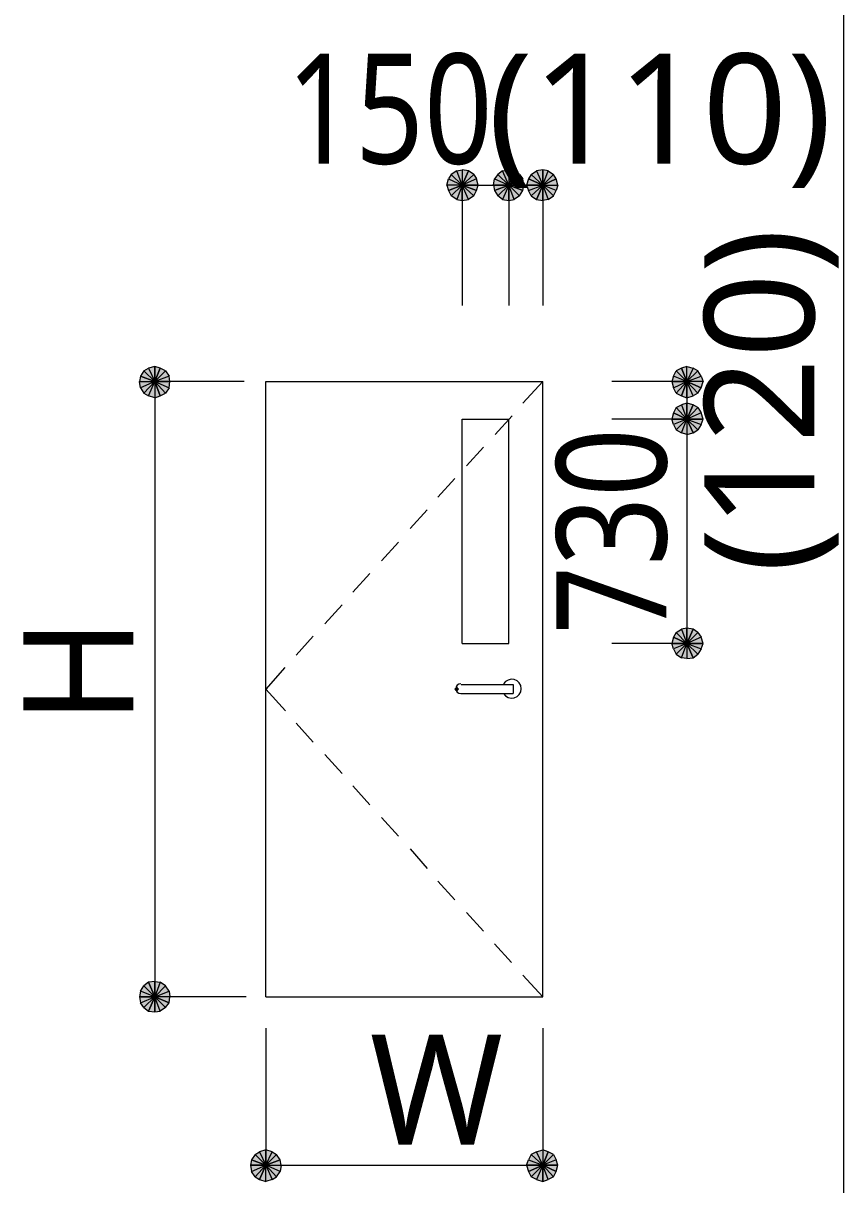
# Model space of a CAD drawing. Header units: millimetres. Extents: x 0 to 420, y 0 to 297.
# Drawn here: x 166.01 to 185.4, y 175.29 to 202.71 of the extents above; entities that cross this region are included whole.
import ezdxf
from ezdxf.enums import TextEntityAlignment as Align

# ---------------------------------------------------------------- set-up
doc = ezdxf.new("R2010")
doc.units = ezdxf.units.MM
doc.styles.add('kst32b', font='NotoSansJP-Variable.ttf')

msp = doc.modelspace()

# ---------------------------------------------------------------- hatches: boundary and pattern name
h = msp.add_hatch(color=7)
h.paths.add_polyline_path([(176.128, 199.136), (176.064, 199.03), (176.382, 198.882), (176.128, 199.136)])
h.paths.add_polyline_path([(176.064, 199.03), (176.382, 198.882), (176.022, 198.882), (176.064, 199.03)])
h.paths.add_polyline_path([(176.382, 198.882), (176.022, 198.882), (176.064, 198.755), (176.382, 198.882)])
h = msp.add_hatch(color=7)
h.paths.add_polyline_path([(176.53, 199.221), (176.382, 199.242), (176.382, 198.882), (176.53, 199.221)])
h.paths.add_polyline_path([(176.382, 199.242), (176.382, 198.882), (176.255, 199.221), (176.382, 199.242)])
h.paths.add_polyline_path([(176.382, 198.882), (176.255, 199.221), (176.128, 199.136), (176.382, 198.882)])
h = msp.add_hatch(color=7)
h.paths.add_polyline_path([(176.763, 198.882), (176.721, 199.03), (176.382, 198.882), (176.763, 198.882)])
h.paths.add_polyline_path([(176.721, 199.03), (176.382, 198.882), (176.657, 199.136), (176.721, 199.03)])
h.paths.add_polyline_path([(176.382, 198.882), (176.657, 199.136), (176.53, 199.221), (176.382, 198.882)])
h = msp.add_hatch(color=7)
h.paths.add_polyline_path([(177.229, 199.136), (177.144, 199.03), (177.483, 198.882), (177.229, 199.136)])
h.paths.add_polyline_path([(177.144, 199.03), (177.483, 198.882), (177.123, 198.882), (177.144, 199.03)])
h.paths.add_polyline_path([(177.483, 198.882), (177.123, 198.882), (177.144, 198.755), (177.483, 198.882)])
h = msp.add_hatch(color=7)
h.paths.add_polyline_path([(177.61, 199.221), (177.483, 199.242), (177.483, 198.882), (177.61, 199.221)])
h.paths.add_polyline_path([(177.483, 199.242), (177.483, 198.882), (177.334, 199.221), (177.483, 199.242)])
h.paths.add_polyline_path([(177.483, 198.882), (177.334, 199.221), (177.229, 199.136), (177.483, 198.882)])
h = msp.add_hatch(color=7)
h.paths.add_polyline_path([(177.842, 198.882), (177.821, 199.03), (177.483, 198.882), (177.842, 198.882)])
h.paths.add_polyline_path([(177.821, 199.03), (177.483, 198.882), (177.737, 199.136), (177.821, 199.03)])
h.paths.add_polyline_path([(177.483, 198.882), (177.737, 199.136), (177.61, 199.221), (177.483, 198.882)])
h = msp.add_hatch(color=7)
h.paths.add_polyline_path([(178.287, 199.242), (178.139, 199.221), (178.287, 198.882), (178.287, 199.242)])
h.paths.add_polyline_path([(178.139, 199.221), (178.287, 198.882), (178.012, 199.136), (178.139, 199.221)])
h.paths.add_polyline_path([(178.287, 198.882), (178.012, 199.136), (177.948, 199.03), (178.287, 198.882)])
h = msp.add_hatch(color=7)
h.paths.add_polyline_path([(178.604, 199.03), (178.541, 199.136), (178.287, 198.882), (178.604, 199.03)])
h.paths.add_polyline_path([(178.541, 199.136), (178.287, 198.882), (178.414, 199.221), (178.541, 199.136)])
h.paths.add_polyline_path([(178.287, 198.882), (178.414, 199.221), (178.287, 199.242), (178.287, 198.882)])
h = msp.add_hatch(color=7)
h.paths.add_polyline_path([(176.064, 198.755), (176.128, 198.628), (176.382, 198.882), (176.064, 198.755)])
h.paths.add_polyline_path([(176.128, 198.628), (176.382, 198.882), (176.255, 198.543), (176.128, 198.628)])
h.paths.add_polyline_path([(176.382, 198.882), (176.255, 198.543), (176.382, 198.522), (176.382, 198.882)])
h = msp.add_hatch(color=7)
h.paths.add_polyline_path([(176.382, 198.522), (176.53, 198.543), (176.382, 198.882), (176.382, 198.522)])
h.paths.add_polyline_path([(176.53, 198.543), (176.382, 198.882), (176.657, 198.628), (176.53, 198.543)])
h.paths.add_polyline_path([(176.382, 198.882), (176.657, 198.628), (176.721, 198.755), (176.382, 198.882)])
for points in [[(176.721, 198.755), (176.763, 198.882), (176.382, 198.882), (176.721, 198.755)], [(177.821, 198.755), (177.842, 198.882), (177.483, 198.882), (177.821, 198.755)], [(177.948, 199.03), (177.906, 198.882), (178.287, 198.882), (177.948, 199.03)], [(169.249, 194.564), (169.122, 194.606), (169.122, 194.246), (169.249, 194.564)], [(181.568, 193.908), (181.695, 193.865), (181.695, 194.246), (181.568, 193.908)], [(181.843, 193.696), (181.695, 193.738), (181.695, 193.357), (181.843, 193.696)], [(181.843, 188.404), (181.695, 188.426), (181.695, 188.066), (181.843, 188.404)], [(176.255, 187.029), (176.234, 187.007), (176.212, 186.986), (176.234, 186.965), (176.255, 186.944), (176.276, 186.965), (176.297, 186.986), (176.276, 187.007), (176.255, 187.029)], [(176.255, 187.029), (176.234, 187.007), (176.212, 186.986), (176.234, 186.965), (176.255, 186.944), (176.276, 186.965), (176.297, 186.986), (176.276, 187.007), (176.255, 187.029)], [(168.974, 179.387), (169.122, 179.366), (169.122, 179.726), (168.974, 179.387)], [(171.408, 175.874), (171.387, 175.747), (171.746, 175.747), (171.408, 175.874)], [(178.604, 175.599), (178.647, 175.747), (178.287, 175.747), (178.604, 175.599)]]:
    msp.add_hatch(color=7).paths.add_polyline_path(points)
h = msp.add_hatch(color=7)
h.paths.add_polyline_path([(177.144, 198.755), (177.229, 198.628), (177.483, 198.882), (177.144, 198.755)])
h.paths.add_polyline_path([(177.229, 198.628), (177.483, 198.882), (177.334, 198.543), (177.229, 198.628)])
h.paths.add_polyline_path([(177.483, 198.882), (177.334, 198.543), (177.483, 198.522), (177.483, 198.882)])
h = msp.add_hatch(color=7)
h.paths.add_polyline_path([(177.483, 198.522), (177.61, 198.543), (177.483, 198.882), (177.483, 198.522)])
h.paths.add_polyline_path([(177.61, 198.543), (177.483, 198.882), (177.737, 198.628), (177.61, 198.543)])
h.paths.add_polyline_path([(177.483, 198.882), (177.737, 198.628), (177.821, 198.755), (177.483, 198.882)])
h = msp.add_hatch(color=7)
h.paths.add_polyline_path([(177.906, 198.882), (177.948, 198.755), (178.287, 198.882), (177.906, 198.882)])
h.paths.add_polyline_path([(177.948, 198.755), (178.287, 198.882), (178.012, 198.628), (177.948, 198.755)])
h.paths.add_polyline_path([(178.287, 198.882), (178.012, 198.628), (178.139, 198.543), (178.287, 198.882)])
h = msp.add_hatch(color=7)
h.paths.add_polyline_path([(178.139, 198.543), (178.287, 198.522), (178.287, 198.882), (178.139, 198.543)])
h.paths.add_polyline_path([(178.287, 198.522), (178.287, 198.882), (178.414, 198.543), (178.287, 198.522)])
h.paths.add_polyline_path([(178.287, 198.882), (178.414, 198.543), (178.541, 198.628), (178.287, 198.882)])
h = msp.add_hatch(color=7)
h.paths.add_polyline_path([(178.541, 198.628), (178.604, 198.755), (178.287, 198.882), (178.541, 198.628)])
h.paths.add_polyline_path([(178.604, 198.755), (178.287, 198.882), (178.647, 198.882), (178.604, 198.755)])
h.paths.add_polyline_path([(178.287, 198.882), (178.647, 198.882), (178.604, 199.03), (178.287, 198.882)])
h = msp.add_hatch(color=7)
h.paths.add_polyline_path([(169.122, 194.606), (168.974, 194.564), (169.122, 194.246), (169.122, 194.606)])
h.paths.add_polyline_path([(168.974, 194.564), (169.122, 194.246), (168.868, 194.5), (168.974, 194.564)])
h.paths.add_polyline_path([(169.122, 194.246), (168.868, 194.5), (168.783, 194.373), (169.122, 194.246)])
h = msp.add_hatch(color=7)
h.paths.add_polyline_path([(169.482, 194.246), (169.46, 194.373), (169.122, 194.246), (169.482, 194.246)])
h.paths.add_polyline_path([(169.46, 194.373), (169.122, 194.246), (169.376, 194.5), (169.46, 194.373)])
h.paths.add_polyline_path([(169.122, 194.246), (169.376, 194.5), (169.249, 194.564), (169.122, 194.246)])
h = msp.add_hatch(color=7)
h.paths.add_polyline_path([(181.568, 194.564), (181.441, 194.5), (181.695, 194.246), (181.568, 194.564)])
h.paths.add_polyline_path([(181.441, 194.5), (181.695, 194.246), (181.377, 194.373), (181.441, 194.5)])
h.paths.add_polyline_path([(181.695, 194.246), (181.377, 194.373), (181.335, 194.246), (181.695, 194.246)])
h = msp.add_hatch(color=7)
h.paths.add_polyline_path([(181.949, 194.5), (181.843, 194.564), (181.695, 194.246), (181.949, 194.5)])
h.paths.add_polyline_path([(181.843, 194.564), (181.695, 194.246), (181.695, 194.606), (181.843, 194.564)])
h.paths.add_polyline_path([(181.695, 194.246), (181.695, 194.606), (181.568, 194.564), (181.695, 194.246)])
h = msp.add_hatch(color=7)
h.paths.add_polyline_path([(182.033, 194.098), (182.076, 194.246), (181.695, 194.246), (182.033, 194.098)])
h.paths.add_polyline_path([(182.076, 194.246), (181.695, 194.246), (182.033, 194.373), (182.076, 194.246)])
h.paths.add_polyline_path([(181.695, 194.246), (182.033, 194.373), (181.949, 194.5), (181.695, 194.246)])
h = msp.add_hatch(color=7)
h.paths.add_polyline_path([(168.783, 194.373), (168.762, 194.246), (169.122, 194.246), (168.783, 194.373)])
h.paths.add_polyline_path([(168.762, 194.246), (169.122, 194.246), (168.783, 194.098), (168.762, 194.246)])
h.paths.add_polyline_path([(169.122, 194.246), (168.783, 194.098), (168.868, 193.971), (169.122, 194.246)])
h = msp.add_hatch(color=7)
h.paths.add_polyline_path([(168.868, 193.971), (168.974, 193.908), (169.122, 194.246), (168.868, 193.971)])
h.paths.add_polyline_path([(168.974, 193.908), (169.122, 194.246), (169.122, 193.865), (168.974, 193.908)])
h.paths.add_polyline_path([(169.122, 194.246), (169.122, 193.865), (169.249, 193.908), (169.122, 194.246)])
h = msp.add_hatch(color=7)
h.paths.add_polyline_path([(169.249, 193.908), (169.376, 193.971), (169.122, 194.246), (169.249, 193.908)])
h.paths.add_polyline_path([(169.376, 193.971), (169.122, 194.246), (169.46, 194.098), (169.376, 193.971)])
h.paths.add_polyline_path([(169.122, 194.246), (169.46, 194.098), (169.482, 194.246), (169.122, 194.246)])
h = msp.add_hatch(color=7)
h.paths.add_polyline_path([(181.335, 194.246), (181.377, 194.098), (181.695, 194.246), (181.335, 194.246)])
h.paths.add_polyline_path([(181.377, 194.098), (181.695, 194.246), (181.441, 193.971), (181.377, 194.098)])
h.paths.add_polyline_path([(181.695, 194.246), (181.441, 193.971), (181.568, 193.908), (181.695, 194.246)])
h = msp.add_hatch(color=7)
h.paths.add_polyline_path([(181.695, 193.865), (181.843, 193.908), (181.695, 194.246), (181.695, 193.865)])
h.paths.add_polyline_path([(181.843, 193.908), (181.695, 194.246), (181.949, 193.971), (181.843, 193.908)])
h.paths.add_polyline_path([(181.695, 194.246), (181.949, 193.971), (182.033, 194.098), (181.695, 194.246)])
h = msp.add_hatch(color=7)
h.paths.add_polyline_path([(181.695, 193.738), (181.568, 193.696), (181.695, 193.357), (181.695, 193.738)])
h.paths.add_polyline_path([(181.568, 193.696), (181.695, 193.357), (181.441, 193.633), (181.568, 193.696)])
h.paths.add_polyline_path([(181.695, 193.357), (181.441, 193.633), (181.377, 193.506), (181.695, 193.357)])
h = msp.add_hatch(color=7)
h.paths.add_polyline_path([(182.076, 193.357), (182.033, 193.506), (181.695, 193.357), (182.076, 193.357)])
h.paths.add_polyline_path([(182.033, 193.506), (181.695, 193.357), (181.949, 193.633), (182.033, 193.506)])
h.paths.add_polyline_path([(181.695, 193.357), (181.949, 193.633), (181.843, 193.696), (181.695, 193.357)])
h = msp.add_hatch(color=7)
h.paths.add_polyline_path([(181.377, 193.506), (181.335, 193.357), (181.695, 193.357), (181.377, 193.506)])
h.paths.add_polyline_path([(181.335, 193.357), (181.695, 193.357), (181.377, 193.23), (181.335, 193.357)])
h.paths.add_polyline_path([(181.695, 193.357), (181.377, 193.23), (181.441, 193.104), (181.695, 193.357)])
h = msp.add_hatch(color=7)
h.paths.add_polyline_path([(181.441, 193.104), (181.568, 193.04), (181.695, 193.357), (181.441, 193.104)])
h.paths.add_polyline_path([(181.568, 193.04), (181.695, 193.357), (181.695, 192.998), (181.568, 193.04)])
h.paths.add_polyline_path([(181.695, 193.357), (181.695, 192.998), (181.843, 193.04), (181.695, 193.357)])
h = msp.add_hatch(color=7)
h.paths.add_polyline_path([(181.843, 193.04), (181.949, 193.104), (181.695, 193.357), (181.843, 193.04)])
h.paths.add_polyline_path([(181.949, 193.104), (181.695, 193.357), (182.033, 193.23), (181.949, 193.104)])
h.paths.add_polyline_path([(181.695, 193.357), (182.033, 193.23), (182.076, 193.357), (181.695, 193.357)])
h = msp.add_hatch(color=7)
h.paths.add_polyline_path([(181.695, 188.426), (181.568, 188.404), (181.695, 188.066), (181.695, 188.426)])
h.paths.add_polyline_path([(181.568, 188.404), (181.695, 188.066), (181.441, 188.32), (181.568, 188.404)])
h.paths.add_polyline_path([(181.695, 188.066), (181.441, 188.32), (181.377, 188.214), (181.695, 188.066)])
h = msp.add_hatch(color=7)
h.paths.add_polyline_path([(182.076, 188.066), (182.033, 188.214), (181.695, 188.066), (182.076, 188.066)])
h.paths.add_polyline_path([(182.033, 188.214), (181.695, 188.066), (181.949, 188.32), (182.033, 188.214)])
h.paths.add_polyline_path([(181.695, 188.066), (181.949, 188.32), (181.843, 188.404), (181.695, 188.066)])
h = msp.add_hatch(color=7)
h.paths.add_polyline_path([(181.377, 188.214), (181.335, 188.066), (181.695, 188.066), (181.377, 188.214)])
h.paths.add_polyline_path([(181.335, 188.066), (181.695, 188.066), (181.377, 187.939), (181.335, 188.066)])
h.paths.add_polyline_path([(181.695, 188.066), (181.377, 187.939), (181.441, 187.812), (181.695, 188.066)])
h = msp.add_hatch(color=7)
h.paths.add_polyline_path([(181.441, 187.812), (181.568, 187.727), (181.695, 188.066), (181.441, 187.812)])
h.paths.add_polyline_path([(181.568, 187.727), (181.695, 188.066), (181.695, 187.706), (181.568, 187.727)])
h.paths.add_polyline_path([(181.695, 188.066), (181.695, 187.706), (181.843, 187.727), (181.695, 188.066)])
h = msp.add_hatch(color=7)
h.paths.add_polyline_path([(181.843, 187.727), (181.949, 187.812), (181.695, 188.066), (181.843, 187.727)])
h.paths.add_polyline_path([(181.949, 187.812), (181.695, 188.066), (182.033, 187.939), (181.949, 187.812)])
h.paths.add_polyline_path([(181.695, 188.066), (182.033, 187.939), (182.076, 188.066), (181.695, 188.066)])
h = msp.add_hatch(color=7)
h.paths.add_polyline_path([(168.974, 180.065), (168.868, 179.98), (169.122, 179.726), (168.974, 180.065)])
h.paths.add_polyline_path([(168.868, 179.98), (169.122, 179.726), (168.783, 179.853), (168.868, 179.98)])
h.paths.add_polyline_path([(169.122, 179.726), (168.783, 179.853), (168.762, 179.726), (169.122, 179.726)])
h = msp.add_hatch(color=7)
h.paths.add_polyline_path([(169.376, 179.98), (169.249, 180.065), (169.122, 179.726), (169.376, 179.98)])
h.paths.add_polyline_path([(169.249, 180.065), (169.122, 179.726), (169.122, 180.086), (169.249, 180.065)])
h.paths.add_polyline_path([(169.122, 179.726), (169.122, 180.086), (168.974, 180.065), (169.122, 179.726)])
h = msp.add_hatch(color=7)
h.paths.add_polyline_path([(169.46, 179.578), (169.482, 179.726), (169.122, 179.726), (169.46, 179.578)])
h.paths.add_polyline_path([(169.482, 179.726), (169.122, 179.726), (169.46, 179.853), (169.482, 179.726)])
h.paths.add_polyline_path([(169.122, 179.726), (169.46, 179.853), (169.376, 179.98), (169.122, 179.726)])
h = msp.add_hatch(color=7)
h.paths.add_polyline_path([(168.762, 179.726), (168.783, 179.578), (169.122, 179.726), (168.762, 179.726)])
h.paths.add_polyline_path([(168.783, 179.578), (169.122, 179.726), (168.868, 179.472), (168.783, 179.578)])
h.paths.add_polyline_path([(169.122, 179.726), (168.868, 179.472), (168.974, 179.387), (169.122, 179.726)])
h = msp.add_hatch(color=7)
h.paths.add_polyline_path([(169.122, 179.366), (169.249, 179.387), (169.122, 179.726), (169.122, 179.366)])
h.paths.add_polyline_path([(169.249, 179.387), (169.122, 179.726), (169.376, 179.472), (169.249, 179.387)])
h.paths.add_polyline_path([(169.122, 179.726), (169.376, 179.472), (169.46, 179.578), (169.122, 179.726)])
h = msp.add_hatch(color=7)
h.paths.add_polyline_path([(171.746, 176.107), (171.598, 176.064), (171.746, 175.747), (171.746, 176.107)])
h.paths.add_polyline_path([(171.598, 176.064), (171.746, 175.747), (171.492, 176.001), (171.598, 176.064)])
h.paths.add_polyline_path([(171.746, 175.747), (171.492, 176.001), (171.408, 175.874), (171.746, 175.747)])
h = msp.add_hatch(color=7)
h.paths.add_polyline_path([(172.085, 175.874), (172, 176.001), (171.746, 175.747), (172.085, 175.874)])
h.paths.add_polyline_path([(172, 176.001), (171.746, 175.747), (171.895, 176.064), (172, 176.001)])
h.paths.add_polyline_path([(171.746, 175.747), (171.895, 176.064), (171.746, 176.107), (171.746, 175.747)])
h = msp.add_hatch(color=7)
h.paths.add_polyline_path([(178.414, 176.064), (178.287, 176.107), (178.287, 175.747), (178.414, 176.064)])
h.paths.add_polyline_path([(178.287, 176.107), (178.287, 175.747), (178.139, 176.064), (178.287, 176.107)])
h.paths.add_polyline_path([(178.287, 175.747), (178.139, 176.064), (178.012, 176.001), (178.287, 175.747)])
h = msp.add_hatch(color=7)
h.paths.add_polyline_path([(178.647, 175.747), (178.604, 175.874), (178.287, 175.747), (178.647, 175.747)])
h.paths.add_polyline_path([(178.604, 175.874), (178.287, 175.747), (178.541, 176.001), (178.604, 175.874)])
h.paths.add_polyline_path([(178.287, 175.747), (178.541, 176.001), (178.414, 176.064), (178.287, 175.747)])
h = msp.add_hatch(color=7)
h.paths.add_polyline_path([(172, 175.472), (172.085, 175.599), (171.746, 175.747), (172, 175.472)])
h.paths.add_polyline_path([(172.085, 175.599), (171.746, 175.747), (172.106, 175.747), (172.085, 175.599)])
h.paths.add_polyline_path([(171.746, 175.747), (172.106, 175.747), (172.085, 175.874), (171.746, 175.747)])
h = msp.add_hatch(color=7)
h.paths.add_polyline_path([(178.012, 176.001), (177.948, 175.874), (178.287, 175.747), (178.012, 176.001)])
h.paths.add_polyline_path([(177.948, 175.874), (178.287, 175.747), (177.906, 175.747), (177.948, 175.874)])
h.paths.add_polyline_path([(178.287, 175.747), (177.906, 175.747), (177.948, 175.599), (178.287, 175.747)])
h = msp.add_hatch(color=7)
h.paths.add_polyline_path([(171.387, 175.747), (171.408, 175.599), (171.746, 175.747), (171.387, 175.747)])
h.paths.add_polyline_path([(171.408, 175.599), (171.746, 175.747), (171.492, 175.472), (171.408, 175.599)])
h.paths.add_polyline_path([(171.746, 175.747), (171.492, 175.472), (171.598, 175.408), (171.746, 175.747)])
h = msp.add_hatch(color=7)
h.paths.add_polyline_path([(171.598, 175.408), (171.746, 175.366), (171.746, 175.747), (171.598, 175.408)])
h.paths.add_polyline_path([(171.746, 175.366), (171.746, 175.747), (171.895, 175.408), (171.746, 175.366)])
h.paths.add_polyline_path([(171.746, 175.747), (171.895, 175.408), (172, 175.472), (171.746, 175.747)])
h = msp.add_hatch(color=7)
h.paths.add_polyline_path([(177.948, 175.599), (178.012, 175.472), (178.287, 175.747), (177.948, 175.599)])
h.paths.add_polyline_path([(178.012, 175.472), (178.287, 175.747), (178.139, 175.408), (178.012, 175.472)])
h.paths.add_polyline_path([(178.287, 175.747), (178.139, 175.408), (178.287, 175.366), (178.287, 175.747)])
h = msp.add_hatch(color=7)
h.paths.add_polyline_path([(178.287, 175.366), (178.414, 175.408), (178.287, 175.747), (178.287, 175.366)])
h.paths.add_polyline_path([(178.414, 175.408), (178.287, 175.747), (178.541, 175.472), (178.414, 175.408)])
h.paths.add_polyline_path([(178.287, 175.747), (178.541, 175.472), (178.604, 175.599), (178.287, 175.747)])

# ---------------------------------------------------------------- linework, layer by layer
at = {"lineweight": 13}
for points in [[(185.399, 166.603), (185.399, 270.446)], [(176.382, 198.882), (177.483, 198.882), (178.287, 198.882), (178.287, 196.046)], [(176.382, 198.882), (176.382, 196.046)], [(177.483, 198.882), (177.483, 196.046)], [(171.238, 194.246), (169.122, 194.246)], [(169.122, 194.246), (169.122, 179.726)], [(171.746, 194.246), (178.287, 194.246)], [(171.746, 179.726), (171.746, 194.246)], [(178.287, 194.246), (177.821, 193.738)], [(178.287, 179.726), (178.287, 194.246)], [(181.695, 194.246), (179.917, 194.246)], [(181.695, 194.246), (181.695, 193.357)], [(176.382, 188.066), (176.382, 193.357)], [(176.382, 193.357), (177.483, 193.357)], [(177.567, 193.442), (177.165, 192.998)], [(177.483, 188.066), (177.483, 193.357)], [(181.695, 193.357), (179.917, 193.357)], [(181.695, 193.357), (181.695, 188.066), (179.917, 188.066)], [(176.89, 192.701), (176.488, 192.257)], [(176.212, 191.961), (175.81, 191.516)], [(175.556, 191.22), (175.154, 190.775)], [(174.879, 190.458), (174.477, 190.013)], [(174.202, 189.717), (173.8, 189.272)], [(173.546, 188.976), (173.143, 188.531)], [(172.868, 188.235), (172.466, 187.791)], [(176.382, 188.066), (177.483, 188.066)], [(172.191, 187.494), (171.746, 186.986)], [(176.35, 187.113), (176.305, 187.104), (176.268, 187.079), (176.243, 187.042), (176.234, 186.997)], [(176.361, 187.092), (177.588, 187.092), (177.588, 186.88)], [(177.364, 186.886), (177.411, 186.829), (177.472, 186.792), (177.541, 186.775), (177.614, 186.782), (177.681, 186.813), (177.733, 186.862), (177.767, 186.925), (177.779, 186.997), (177.767, 187.069), (177.733, 187.132), (177.681, 187.181), (177.614, 187.212), (177.541, 187.219), (177.472, 187.202), (177.411, 187.165), (177.364, 187.108)], [(171.746, 186.986), (172.212, 186.478)], [(176.234, 186.997), (176.243, 186.952), (176.268, 186.915), (176.305, 186.89), (176.35, 186.88)], [(176.361, 186.88), (177.588, 186.88)], [(172.466, 186.182), (172.868, 185.737)], [(173.143, 185.441), (173.546, 184.997)], [(173.8, 184.7), (174.202, 184.256)], [(174.477, 183.959), (174.879, 183.515)], [(175.154, 183.219), (175.556, 182.753)], [(175.81, 182.457), (176.212, 182.012)], [(176.488, 181.716), (176.89, 181.271)], [(177.144, 180.975), (177.546, 180.53)], [(177.821, 180.234), (178.287, 179.726)], [(171.281, 179.726), (169.122, 179.726)], [(171.746, 179.726), (178.287, 179.726)], [(171.746, 178.985), (171.746, 175.747)], [(178.287, 178.985), (178.287, 175.747)], [(171.746, 175.747), (178.287, 175.747)]]:
    msp.add_lwpolyline(points, dxfattribs=at)
at = {"lineweight": 0}
for points in [[(176.128, 199.136), (176.064, 199.03), (176.382, 198.882)], [(176.382, 198.882), (176.255, 199.221), (176.128, 199.136)], [(176.382, 199.242), (176.382, 198.882), (176.255, 199.221)], [(176.53, 199.221), (176.382, 199.242), (176.382, 198.882)], [(176.382, 198.882), (176.657, 199.136), (176.53, 199.221)], [(176.721, 199.03), (176.382, 198.882), (176.657, 199.136)], [(177.229, 199.136), (177.144, 199.03), (177.483, 198.882)], [(177.483, 198.882), (177.334, 199.221), (177.229, 199.136)], [(177.483, 199.242), (177.483, 198.882), (177.334, 199.221)], [(177.61, 199.221), (177.483, 199.242), (177.483, 198.882)], [(177.483, 198.882), (177.737, 199.136), (177.61, 199.221)], [(177.821, 199.03), (177.483, 198.882), (177.737, 199.136)], [(178.287, 198.882), (178.012, 199.136), (177.948, 199.03)], [(178.139, 199.221), (178.287, 198.882), (178.012, 199.136)], [(178.287, 199.242), (178.139, 199.221), (178.287, 198.882)], [(178.287, 198.882), (178.414, 199.221), (178.287, 199.242)], [(178.541, 199.136), (178.287, 198.882), (178.414, 199.221)], [(178.604, 199.03), (178.541, 199.136), (178.287, 198.882)], [(176.064, 199.03), (176.382, 198.882), (176.022, 198.882)], [(176.382, 198.882), (176.022, 198.882), (176.064, 198.755)], [(176.064, 198.755), (176.128, 198.628), (176.382, 198.882)], [(176.128, 198.628), (176.382, 198.882), (176.255, 198.543)], [(176.382, 198.882), (176.255, 198.543), (176.382, 198.522)], [(176.763, 198.882), (176.721, 199.03), (176.382, 198.882)], [(176.382, 198.522), (176.53, 198.543), (176.382, 198.882)], [(176.53, 198.543), (176.382, 198.882), (176.657, 198.628)], [(176.382, 198.882), (176.657, 198.628), (176.721, 198.755)], [(176.721, 198.755), (176.763, 198.882), (176.382, 198.882)], [(177.144, 199.03), (177.483, 198.882), (177.123, 198.882)], [(177.483, 198.882), (177.123, 198.882), (177.144, 198.755)], [(177.144, 198.755), (177.229, 198.628), (177.483, 198.882)], [(177.229, 198.628), (177.483, 198.882), (177.334, 198.543)], [(177.483, 198.882), (177.334, 198.543), (177.483, 198.522)], [(177.842, 198.882), (177.821, 199.03), (177.483, 198.882)], [(177.483, 198.522), (177.61, 198.543), (177.483, 198.882)], [(177.61, 198.543), (177.483, 198.882), (177.737, 198.628)], [(177.483, 198.882), (177.737, 198.628), (177.821, 198.755)], [(177.821, 198.755), (177.842, 198.882), (177.483, 198.882)], [(177.948, 199.03), (177.906, 198.882), (178.287, 198.882)], [(177.906, 198.882), (177.948, 198.755), (178.287, 198.882)], [(177.948, 198.755), (178.287, 198.882), (178.012, 198.628)], [(178.287, 198.882), (178.012, 198.628), (178.139, 198.543)], [(178.139, 198.543), (178.287, 198.522), (178.287, 198.882)], [(178.287, 198.882), (178.647, 198.882), (178.604, 199.03)], [(178.287, 198.522), (178.287, 198.882), (178.414, 198.543)], [(178.287, 198.882), (178.414, 198.543), (178.541, 198.628)], [(178.541, 198.628), (178.604, 198.755), (178.287, 198.882)], [(178.604, 198.755), (178.287, 198.882), (178.647, 198.882)], [(169.122, 194.246), (168.868, 194.5), (168.783, 194.373)], [(168.974, 194.564), (169.122, 194.246), (168.868, 194.5)], [(169.122, 194.606), (168.974, 194.564), (169.122, 194.246)], [(169.249, 194.564), (169.122, 194.606), (169.122, 194.246)], [(169.122, 194.246), (169.376, 194.5), (169.249, 194.564)], [(169.46, 194.373), (169.122, 194.246), (169.376, 194.5)], [(181.441, 194.5), (181.695, 194.246), (181.377, 194.373)], [(181.568, 194.564), (181.441, 194.5), (181.695, 194.246)], [(181.695, 194.246), (181.695, 194.606), (181.568, 194.564)], [(181.843, 194.564), (181.695, 194.246), (181.695, 194.606)], [(181.949, 194.5), (181.843, 194.564), (181.695, 194.246)], [(181.695, 194.246), (182.033, 194.373), (181.949, 194.5)], [(168.783, 194.373), (168.762, 194.246), (169.122, 194.246)], [(168.762, 194.246), (169.122, 194.246), (168.783, 194.098)], [(169.122, 194.246), (168.783, 194.098), (168.868, 193.971)], [(168.868, 193.971), (168.974, 193.908), (169.122, 194.246)], [(168.974, 193.908), (169.122, 194.246), (169.122, 193.865)], [(169.482, 194.246), (169.46, 194.373), (169.122, 194.246)], [(169.122, 194.246), (169.122, 193.865), (169.249, 193.908)], [(169.249, 193.908), (169.376, 193.971), (169.122, 194.246)], [(169.376, 193.971), (169.122, 194.246), (169.46, 194.098)], [(169.122, 194.246), (169.46, 194.098), (169.482, 194.246)], [(181.695, 194.246), (181.377, 194.373), (181.335, 194.246)], [(181.335, 194.246), (181.377, 194.098), (181.695, 194.246)], [(181.377, 194.098), (181.695, 194.246), (181.441, 193.971)], [(181.695, 194.246), (181.441, 193.971), (181.568, 193.908)], [(181.568, 193.908), (181.695, 193.865), (181.695, 194.246)], [(182.076, 194.246), (181.695, 194.246), (182.033, 194.373)], [(181.695, 193.865), (181.843, 193.908), (181.695, 194.246)], [(181.843, 193.908), (181.695, 194.246), (181.949, 193.971)], [(181.695, 194.246), (181.949, 193.971), (182.033, 194.098)], [(182.033, 194.098), (182.076, 194.246), (181.695, 194.246)], [(181.695, 193.357), (181.441, 193.633), (181.377, 193.506)], [(181.568, 193.696), (181.695, 193.357), (181.441, 193.633)], [(181.695, 193.738), (181.568, 193.696), (181.695, 193.357)], [(181.843, 193.696), (181.695, 193.738), (181.695, 193.357)], [(181.695, 193.357), (181.949, 193.633), (181.843, 193.696)], [(182.033, 193.506), (181.695, 193.357), (181.949, 193.633)], [(181.377, 193.506), (181.335, 193.357), (181.695, 193.357)], [(181.335, 193.357), (181.695, 193.357), (181.377, 193.23)], [(181.695, 193.357), (181.377, 193.23), (181.441, 193.104)], [(181.441, 193.104), (181.568, 193.04), (181.695, 193.357)], [(181.568, 193.04), (181.695, 193.357), (181.695, 192.998)], [(182.076, 193.357), (182.033, 193.506), (181.695, 193.357)], [(181.695, 193.357), (181.695, 192.998), (181.843, 193.04)], [(181.843, 193.04), (181.949, 193.104), (181.695, 193.357)], [(181.949, 193.104), (181.695, 193.357), (182.033, 193.23)], [(181.695, 193.357), (182.033, 193.23), (182.076, 193.357)], [(181.568, 188.404), (181.695, 188.066), (181.441, 188.32)], [(181.695, 188.426), (181.568, 188.404), (181.695, 188.066)], [(181.843, 188.404), (181.695, 188.426), (181.695, 188.066)], [(181.695, 188.066), (181.949, 188.32), (181.843, 188.404)], [(181.377, 188.214), (181.335, 188.066), (181.695, 188.066)], [(181.695, 188.066), (181.441, 188.32), (181.377, 188.214)], [(182.033, 188.214), (181.695, 188.066), (181.949, 188.32)], [(182.076, 188.066), (182.033, 188.214), (181.695, 188.066)], [(181.335, 188.066), (181.695, 188.066), (181.377, 187.939)], [(181.695, 188.066), (181.377, 187.939), (181.441, 187.812)], [(181.441, 187.812), (181.568, 187.727), (181.695, 188.066)], [(181.568, 187.727), (181.695, 188.066), (181.695, 187.706)], [(181.695, 188.066), (181.695, 187.706), (181.843, 187.727)], [(181.843, 187.727), (181.949, 187.812), (181.695, 188.066)], [(181.949, 187.812), (181.695, 188.066), (182.033, 187.939)], [(181.695, 188.066), (182.033, 187.939), (182.076, 188.066)], [(176.255, 187.029), (176.234, 187.007), (176.212, 186.986), (176.234, 186.965), (176.255, 186.944), (176.276, 186.965), (176.297, 186.986), (176.276, 187.007)], [(176.255, 187.029), (176.234, 187.007), (176.212, 186.986), (176.234, 186.965), (176.255, 186.944), (176.276, 186.965), (176.297, 186.986), (176.276, 187.007)], [(168.868, 179.98), (169.122, 179.726), (168.783, 179.853)], [(168.974, 180.065), (168.868, 179.98), (169.122, 179.726)], [(169.122, 179.726), (169.122, 180.086), (168.974, 180.065)], [(169.249, 180.065), (169.122, 179.726), (169.122, 180.086)], [(169.376, 179.98), (169.249, 180.065), (169.122, 179.726)], [(169.122, 179.726), (169.46, 179.853), (169.376, 179.98)], [(169.122, 179.726), (168.783, 179.853), (168.762, 179.726)], [(168.762, 179.726), (168.783, 179.578), (169.122, 179.726)], [(168.783, 179.578), (169.122, 179.726), (168.868, 179.472)], [(169.122, 179.726), (168.868, 179.472), (168.974, 179.387)], [(168.974, 179.387), (169.122, 179.366), (169.122, 179.726)], [(169.482, 179.726), (169.122, 179.726), (169.46, 179.853)], [(169.122, 179.366), (169.249, 179.387), (169.122, 179.726)], [(169.249, 179.387), (169.122, 179.726), (169.376, 179.472)], [(169.122, 179.726), (169.376, 179.472), (169.46, 179.578)], [(169.46, 179.578), (169.482, 179.726), (169.122, 179.726)], [(171.598, 176.064), (171.746, 175.747), (171.492, 176.001)], [(171.746, 176.107), (171.598, 176.064), (171.746, 175.747)], [(171.746, 175.747), (171.895, 176.064), (171.746, 176.107)], [(172, 176.001), (171.746, 175.747), (171.895, 176.064)], [(178.287, 175.747), (178.139, 176.064), (178.012, 176.001)], [(178.287, 176.107), (178.287, 175.747), (178.139, 176.064)], [(178.414, 176.064), (178.287, 176.107), (178.287, 175.747)], [(178.287, 175.747), (178.541, 176.001), (178.414, 176.064)], [(171.408, 175.874), (171.387, 175.747), (171.746, 175.747)], [(171.746, 175.747), (171.492, 176.001), (171.408, 175.874)], [(172.085, 175.874), (172, 176.001), (171.746, 175.747)], [(171.746, 175.747), (172.106, 175.747), (172.085, 175.874)], [(177.948, 175.874), (178.287, 175.747), (177.906, 175.747)], [(178.012, 176.001), (177.948, 175.874), (178.287, 175.747)], [(178.604, 175.874), (178.287, 175.747), (178.541, 176.001)], [(178.647, 175.747), (178.604, 175.874), (178.287, 175.747)], [(171.387, 175.747), (171.408, 175.599), (171.746, 175.747)], [(171.408, 175.599), (171.746, 175.747), (171.492, 175.472)], [(171.746, 175.747), (171.492, 175.472), (171.598, 175.408)], [(171.598, 175.408), (171.746, 175.366), (171.746, 175.747)], [(171.746, 175.366), (171.746, 175.747), (171.895, 175.408)], [(171.746, 175.747), (171.895, 175.408), (172, 175.472)], [(172, 175.472), (172.085, 175.599), (171.746, 175.747)], [(172.085, 175.599), (171.746, 175.747), (172.106, 175.747)], [(178.287, 175.747), (177.906, 175.747), (177.948, 175.599)], [(177.948, 175.599), (178.012, 175.472), (178.287, 175.747)], [(178.012, 175.472), (178.287, 175.747), (178.139, 175.408)], [(178.287, 175.747), (178.139, 175.408), (178.287, 175.366)], [(178.287, 175.366), (178.414, 175.408), (178.287, 175.747)], [(178.414, 175.408), (178.287, 175.747), (178.541, 175.472)], [(178.287, 175.747), (178.541, 175.472), (178.604, 175.599)], [(178.604, 175.599), (178.647, 175.747), (178.287, 175.747)]]:
    msp.add_lwpolyline(points, close=True, dxfattribs=at)

# ---------------------------------------------------------------- texts
at = {"style": 'kst32b'}
for s, p, p2 in [('150', (172.233, 199.39), (177.106, 199.39)), ('(110)', (176.996, 199.39), (185.117, 199.39)), ('(120)', (184.7, 189.738), (184.7, 197.86)), ('730', (181.208, 188.278), (181.208, 193.15))]:
    msp.add_text(s, height=2.5989, dxfattribs=at).set_placement(p, p2, align=Align.FIT)
msp.add_text('H', height=2.599, rotation=90, dxfattribs=at).set_placement((168.614, 186.161))
msp.add_text('W', height=2.599, dxfattribs=at).set_placement((174.202, 176.234))

doc.saveas('drawing.dxf')
